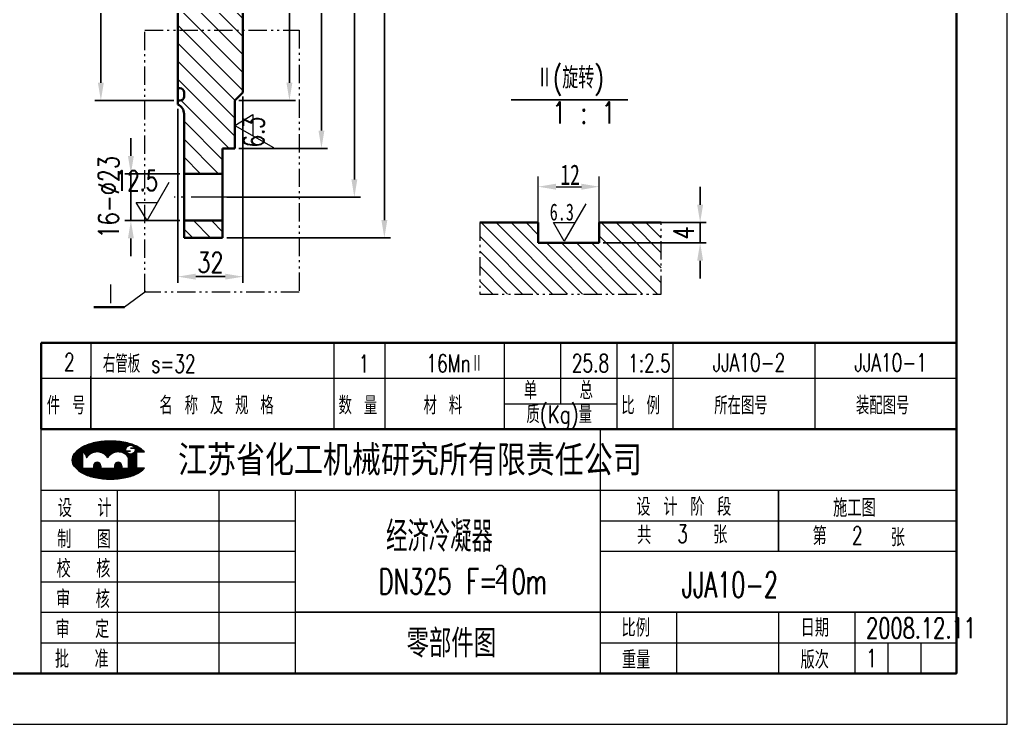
# Model space of a CAD drawing. Extents: x 0 to 6472, y 0 to 2970.
# Drawn here: x 5986.9 to 6472.4, y 0 to 346.2 of the extents above; entities that cross this region are included whole.
import ezdxf
from ezdxf.enums import TextEntityAlignment as Align

# ---------------------------------------------------------------- set-up
doc = ezdxf.new("R2010")
doc.units = 0
doc.header["$LTSCALE"] = 10
doc.header["$MEASUREMENT"] = 0
doc.header["$PDMODE"] = 3
doc.linetypes.add('JXX-S', pattern=[1.7, 0.9, -0.2, 0.1, -0.2, 0.1, -0.2])
doc.linetypes.add('ZXX-L', pattern=[3.28, 2.5, -0.3, 0.18, -0.3])
doc.layers.get('0').update_dxf_attribs({"linetype": 'CONTINUOUS', "lineweight": 20})
doc.layers.get('Defpoints').update_dxf_attribs({"linetype": 'CONTINUOUS', "lineweight": 20})
for name, color, linetype, lineweight in [('A 粗实线', 2, 'CONTINUOUS', 35), ('B 细实线', 7, 'CONTINUOUS', 20), ('C 文 字', 2, 'CONTINUOUS', 20), ('E 长中心线', 1, 'ZXX-L', 20), ('H 短双点线', 4, 'JXX-S', 20)]:
    doc.layers.add(name, color=color, linetype=linetype, lineweight=lineweight)
for name, color, linetype in [('CDR_DIM', 7, 'CONTINUOUS'), ('CDR_DWG1', 4, 'CONTINUOUS'), ('ZZ2', 2, 'CONTINUOUS')]:
    doc.layers.add(name, color=color, linetype=linetype)
doc.styles.add('HZ', font='txt', dxfattribs={"width": 0.75, "bigfont": 'hztxt'})
doc.styles.add('HZTXT', font='TXT.SHX', dxfattribs={"width": 0.75, "bigfont": 'HZTXT'})
doc.styles.add('KX', font='romans', dxfattribs={"bigfont": 'kx'})
doc.styles.add('TXT', font='txt', dxfattribs={"width": 0.7})
doc.dimstyles.new('1比3', dxfattribs={"dimscale": 2.5, "dimtxt": 4, "dimasz": 3.5, "dimexe": 1.2, "dimexo": 0.8, "dimgap": 0.8, "dimtad": 1, "dimdec": 0, "dimlfac": 1.2, "dimzin": 0, "dimdsep": 46, "dimtxsty": 'HZTXT', "dimcen": 0, "dimadec": 0, "dimazin": 0, "dimtfac": 0.375, "dimtdec": 0, "dimtmove": 2, "dimatfit": 0, "dimfxl": 0, "dimtzin": 0, "dimarcsym": 0})
doc.dimstyles.new('副本1比2.5', dxfattribs={"dimscale": 2.5, "dimtxt": 4, "dimasz": 3.5, "dimexe": 1.2, "dimexo": 0.8, "dimgap": 0.8, "dimtad": 1, "dimdec": 0, "dimzin": 0, "dimdsep": 46, "dimtxsty": 'HZTXT', "dimcen": 0, "dimadec": 0, "dimazin": 0, "dimtfac": 0.375, "dimtdec": 0, "dimtmove": 2, "dimatfit": 0, "dimfxl": 0, "dimtzin": 0, "dimarcsym": 0})

# ---------------------------------------------------------------- blocks, each defined once
blk = doc.blocks.new('*D185')
at = {"color": 0, "lineweight": -2}
for p, q in [((6096.66, 308.51), (6096.66, 216.96)), ((6064.66, 302.51), (6064.66, 216.96)), ((6073.41, 219.96), (6087.91, 219.96))]:
    blk.add_line(p, q, dxfattribs=at)
at = {"color": 0}
for points in [[(6073.41, 221.42), (6073.41, 218.51), (6064.66, 219.96)], [(6087.91, 221.42), (6087.91, 218.51), (6096.66, 219.96)]]:
    blk.add_solid(points, dxfattribs=at)
at = {"layer": 'Defpoints', "color": 0}
for p in [(6096.66, 310.51), (6064.66, 304.51), (6096.66, 219.96)]:
    blk.add_point(p, dxfattribs=at)
at = {"color": 0, "insert": (6080.66, 226.96), "char_height": 10, "attachment_point": 5, "style": 'HZTXT'}
blk.add_mtext('32', dxfattribs=at)
blk = doc.blocks.new('*D182')
at = {"color": 0, "lineweight": -2}
for p, q in [((6088.66, 679.01), (6169.17, 679.01)), ((6166.17, 247.76), (6166.17, 670.26)), ((6088.66, 239.01), (6169.17, 239.01))]:
    blk.add_line(p, q, dxfattribs=at)
at = {"color": 0}
for points in [[(6164.71, 670.26), (6167.63, 670.26), (6166.17, 679.01)], [(6164.71, 247.76), (6167.63, 247.76), (6166.17, 239.01)]]:
    blk.add_solid(points, dxfattribs=at)
at = {"layer": 'Defpoints', "color": 0}
for p in [(6086.66, 679.01), (6166.17, 679.01), (6086.66, 239.01)]:
    blk.add_point(p, dxfattribs=at)
at = {"color": 0, "insert": (6159.17, 459.01), "char_height": 10, "attachment_point": 5, "rotation": 90, "style": 'HZTXT'}
blk.add_mtext('%%C440', dxfattribs=at)
blk = doc.blocks.new('*D181')
at = {"color": 0, "lineweight": -2}
for p, q in [((6088.66, 659.01), (6154.42, 659.01)), ((6151.42, 650.26), (6151.42, 267.76)), ((6088.66, 259.01), (6154.42, 259.01))]:
    blk.add_line(p, q, dxfattribs=at)
at = {"color": 0}
for points in [[(6149.97, 650.26), (6152.88, 650.26), (6151.42, 659.01)], [(6149.97, 267.76), (6152.88, 267.76), (6151.42, 259.01)]]:
    blk.add_solid(points, dxfattribs=at)
at = {"layer": 'Defpoints', "color": 0}
for p in [(6086.66, 659.01), (6086.66, 259.01), (6151.42, 259.01)]:
    blk.add_point(p, dxfattribs=at)
at = {"color": 0, "insert": (6144.42, 459.01), "char_height": 10, "attachment_point": 5, "rotation": 90, "style": 'HZTXT'}
blk.add_mtext('%%C400', dxfattribs=at)
blk = doc.blocks.new('*D180')
at = {"color": 0, "lineweight": -2}
for p, q in [((6094.66, 635.01), (6138.23, 635.01)), ((6135.23, 626.26), (6135.23, 291.76)), ((6094.66, 283.01), (6138.23, 283.01))]:
    blk.add_line(p, q, dxfattribs=at)
at = {"color": 0}
for points in [[(6133.77, 626.26), (6136.69, 626.26), (6135.23, 635.01)], [(6133.77, 291.76), (6136.69, 291.76), (6135.23, 283.01)]]:
    blk.add_solid(points, dxfattribs=at)
at = {"layer": 'Defpoints', "color": 0}
for p in [(6092.66, 635.01), (6092.66, 283.01), (6135.23, 283.01)]:
    blk.add_point(p, dxfattribs=at)
at = {"color": 0, "insert": (6128.23, 459.01), "char_height": 10, "attachment_point": 5, "rotation": 90, "style": 'HZTXT'}
blk.add_mtext('%%C352', dxfattribs=at)
blk = doc.blocks.new('*D186')
at = {"color": 0, "lineweight": -2}
for p, q in [((6062.66, 611.51), (6023.78, 611.51)), ((6026.78, 315.26), (6026.78, 602.76)), ((6062.66, 306.51), (6023.78, 306.51))]:
    blk.add_line(p, q, dxfattribs=at)
at = {"color": 0}
for points in [[(6025.32, 602.76), (6028.24, 602.76), (6026.78, 611.51)], [(6025.32, 315.26), (6028.24, 315.26), (6026.78, 306.51)]]:
    blk.add_solid(points, dxfattribs=at)
at = {"layer": 'Defpoints', "color": 0}
for p in [(6026.78, 611.51), (6064.66, 611.51), (6064.66, 306.51)]:
    blk.add_point(p, dxfattribs=at)
at = {"color": 0, "insert": (6019.78, 459.01), "char_height": 10, "attachment_point": 5, "rotation": 90, "style": 'HZTXT'}
blk.add_mtext('%%C309', dxfattribs=at)
blk = doc.blocks.new('*D179')
at = {"color": 0, "lineweight": -2}
for p, q in [((6094.66, 611.51), (6122.49, 611.51)), ((6119.49, 602.76), (6119.49, 315.26)), ((6094.66, 306.51), (6122.49, 306.51))]:
    blk.add_line(p, q, dxfattribs=at)
at = {"color": 0}
for points in [[(6118.03, 602.76), (6120.94, 602.76), (6119.49, 611.51)], [(6118.03, 315.26), (6120.94, 315.26), (6119.49, 306.51)]]:
    blk.add_solid(points, dxfattribs=at)
at = {"layer": 'Defpoints', "color": 0}
for p in [(6092.66, 611.51), (6092.66, 306.51), (6119.49, 306.51)]:
    blk.add_point(p, dxfattribs=at)
at = {"color": 0, "insert": (6112.49, 459.01), "char_height": 10, "attachment_point": 5, "rotation": 90, "style": 'HZTXT'}
blk.add_mtext('%%c305', dxfattribs=at)
blk = doc.blocks.new('*D187')
at = {"color": 0, "lineweight": -2}
for p, q in [((6041.54, 279.26), (6041.54, 288.01)), ((6065.66, 270.51), (6038.54, 270.51)), ((6041.54, 270.51), (6041.54, 247.51)), ((6065.66, 247.51), (6038.54, 247.51)), ((6041.54, 238.76), (6041.54, 230.01))]:
    blk.add_line(p, q, dxfattribs=at)
at = {"color": 0}
for points in [[(6040.08, 279.26), (6043, 279.26), (6041.54, 270.51)], [(6040.08, 238.76), (6043, 238.76), (6041.54, 247.51)]]:
    blk.add_solid(points, dxfattribs=at)
at = {"layer": 'Defpoints', "color": 0}
for p in [(6067.66, 270.51), (6041.54, 247.51), (6067.66, 247.51)]:
    blk.add_point(p, dxfattribs=at)
at = {"color": 0, "insert": (6030.54, 259.01), "char_height": 10, "attachment_point": 5, "rotation": 90, "style": 'HZTXT'}
blk.add_mtext('16-%%c23', dxfattribs=at)
blk = doc.blocks.new('*D262')
at = {"color": 0, "lineweight": -2}
for p, q in [((6321.44, 255.27), (6321.44, 264.02)), ((6273.82, 246.52), (6324.44, 246.52)), ((6321.44, 236.52), (6321.44, 246.52)), ((6273.82, 236.52), (6324.44, 236.52)), ((6321.44, 227.77), (6321.44, 219.02))]:
    blk.add_line(p, q, dxfattribs=at)
at = {"color": 0}
for points in [[(6319.98, 255.27), (6322.9, 255.27), (6321.44, 246.52)], [(6319.98, 227.77), (6322.9, 227.77), (6321.44, 236.52)]]:
    blk.add_solid(points, dxfattribs=at)
at = {"layer": 'Defpoints', "color": 0}
for p in [(6271.82, 246.52), (6321.44, 246.52), (6271.82, 236.52)]:
    blk.add_point(p, dxfattribs=at)
at = {"color": 0, "insert": (6313.33, 241.52), "char_height": 10, "attachment_point": 5, "rotation": 90, "style": 'HZTXT'}
blk.add_mtext('4', dxfattribs=at)

msp = doc.modelspace()

# ---------------------------------------------------------------- hatches: boundary and pattern name
h = msp.add_hatch()
h.set_pattern_fill('ANSI31', color=256, scale=50, angle=90, style=0)
h.paths.add_polyline_path([(6096.66, 341.02), (6064.66, 341.02), (6064.66, 312.51), (6065.66, 312.51, -0.414214), (6067.66, 310.51), (6067.66, 308.51, -0.414214), (6065.66, 306.51), (6064.66, 306.51), (6064.66, 304.51, -0.298217), (6067.66, 299.93), (6067.66, 270.51), (6086.66, 270.51), (6086.66, 283.01), (6092.66, 283.01), (6092.66, 306.51), (6096.66, 310.51)])
h.paths.add_polyline_path([(6096.66, 369.08), (6064.66, 369.08), (6064.66, 353.87), (6096.66, 353.87)])
h.paths.add_polyline_path([(6096.66, 353.87), (6064.66, 353.87), (6064.66, 341.02), (6096.66, 341.02)])
h.paths.add_polyline_path([(6086.66, 247.51), (6067.66, 247.51), (6067.66, 239.01), (6086.66, 239.01)])
h = msp.add_hatch()
h.set_pattern_fill('ANSI31', color=256, scale=41.666667, angle=270, style=0)
h.set_pattern_definition([(315, (-43.6036, 0), (3.682848, 3.682848), [])])
h.paths.add_polyline_path([(6302.32, 211.42), (6302.32, 246.52), (6271.82, 246.52), (6271.82, 236.52), (6241.82, 236.52), (6213.13, 236.52), (6213.13, 211.42)])
h.paths.add_polyline_path([(6241.82, 236.52), (6241.82, 246.52), (6213.13, 246.52), (6213.13, 236.52)], flags=17)

# ---------------------------------------------------------------- linework, layer by layer
for p, q in [((6092.66, 294.28), (6101.47, 299.59)), ((6101.47, 299.59), (6101.48, 289.38)), ((6092.66, 294.28), (6111.62, 283.49)), ((6049.5, 247.51), (6060.29, 266.46)), ((6044.2, 256.32), (6054.41, 256.33)), ((6049.5, 247.51), (6044.2, 256.32)), ((6021.9, 187.49), (6021.9, 169.99)), ((6021.9, 187.49), (6021.9, 169.99)), ((6021.9, 187.49), (6021.9, 187.49)), ((6141.38, 187.49), (6141.38, 169.99)), ((6166.38, 187.49), (6166.38, 169.99)), ((6225.05, 187.49), (6225.05, 169.99)), ((6252.73, 187.49), (6252.73, 169.99)), ((6260.86, 187.49), (6260.86, 187.49)), ((6280.41, 187.49), (6280.41, 169.99)), ((6285.86, 187.49), (6285.86, 187.49)), ((6308.09, 187.49), (6308.09, 145)), ((6344.53, 187.49), (6344.53, 187.49)), ((6372.21, 187.49), (6372.21, 187.49)), ((6377.76, 187.49), (6377.76, 145)), ((6399.89, 187.49), (6399.89, 187.49)), ((5997.44, 169.99), (6447.44, 169.99)), ((5997.44, 169.99), (6447.44, 169.99)), ((6021.9, 146.12), (6021.9, 171.11)), ((6021.9, 171.11), (6021.9, 146.12)), ((6021.9, 145), (6021.9, 169.99)), ((6021.9, 169.99), (6021.9, 145)), ((6141.38, 171.11), (6141.38, 146.12)), ((6141.38, 169.99), (6141.38, 145)), ((6166.38, 171.11), (6166.38, 146.12)), ((6166.38, 169.99), (6166.38, 145)), ((6225.05, 171.11), (6225.05, 146.12)), ((6225.05, 169.99), (6225.05, 145)), ((6252.73, 171.11), (6252.73, 158.62)), ((6252.73, 169.99), (6252.73, 157.49)), ((6280.41, 171.11), (6280.41, 146.12)), ((6280.41, 169.99), (6280.41, 145)), ((6308.09, 171.11), (6308.09, 146.12)), ((6225.05, 157.49), (6280.41, 157.49)), ((6017.92, 125.82), (6017.92, 133.78)), ((6040.24, 131.27), (6040.24, 125.82)), ((6023.21, 127.04), (6023.21, 125.82)), ((6026.7, 127.04), (6026.7, 125.82)), ((6033.53, 127.04), (6033.53, 125.82)), ((6037.02, 127.04), (6037.02, 125.82)), ((6017.92, 125.82), (6023.21, 125.82)), ((6026.7, 125.82), (6033.53, 125.82)), ((6037.02, 125.82), (6040.24, 125.82))]:
    msp.add_line(p, q)
at = {"color": 4, "linetype": 'Continuous'}
for p, q in [((5997.44, 136.07), (5997.44, 145)), ((5997.44, 25), (5997.44, 145)), ((5997.44, 145), (6447.44, 145)), ((5997.44, 145), (6447.44, 145)), ((6272.44, 25), (6272.44, 145)), ((5997.44, 115), (6447.44, 115)), ((6034.94, 25), (6034.94, 115)), ((6084.94, 25), (6084.94, 115)), ((6122.44, 25), (6122.44, 115)), ((6272.44, 85), (6447.44, 85)), ((6309.94, 25), (6309.94, 55)), ((6272.44, 40), (6447.44, 40)), ((6272.44, 40), (6447.44, 40))]:
    msp.add_line(p, q, dxfattribs=at)
at = {"color": 0}
for p, q in [((6012.71, 129.76), (6020.31, 137.36)), ((6012.71, 130.03), (6019.87, 137.19)), ((6012.72, 129.5), (6020.73, 137.52)), ((6012.73, 130.31), (6019.42, 137)), ((6012.74, 129.25), (6021.14, 137.66)), ((6012.77, 129.02), (6021.53, 137.79)), ((6012.77, 130.62), (6018.94, 136.79)), ((6012.81, 128.8), (6021.92, 137.91)), ((6012.84, 130.95), (6018.44, 136.55)), ((6012.94, 131.32), (6017.91, 136.28)), ((6018.01, 133.73), (6022.29, 138.01)), ((6018.18, 133.63), (6022.66, 138.11)), ((6018.33, 133.53), (6023.01, 138.2)), ((6018.48, 133.41), (6023.36, 138.29)), ((6018.63, 133.29), (6023.7, 138.36)), ((6018.76, 133.16), (6024.04, 138.43)), ((6018.89, 133.02), (6024.37, 138.5)), ((6019.01, 132.88), (6024.69, 138.56)), ((6019.13, 132.73), (6025.02, 138.62)), ((6019.24, 132.57), (6025.34, 138.67)), ((6019.34, 132.41), (6025.65, 138.72)), ((6019.43, 132.24), (6025.97, 138.77)), ((6019.52, 132.06), (6026.28, 138.82)), ((6019.59, 131.87), (6026.58, 138.86)), ((6019.66, 131.67), (6026.89, 138.9)), ((6019.72, 131.46), (6027.19, 138.93)), ((6019.76, 131.24), (6027.49, 138.97)), ((6021.58, 132.79), (6027.78, 139)), ((6022.21, 133.16), (6028.07, 139.02)), ((6022.69, 133.38), (6028.36, 139.05)), ((6023.11, 133.53), (6028.65, 139.07)), ((6023.48, 133.63), (6028.94, 139.09)), ((6023.82, 133.71), (6029.22, 139.11)), ((6024.13, 133.76), (6029.5, 139.13)), ((6024.43, 133.79), (6029.78, 139.14)), ((6024.71, 133.81), (6030.06, 139.15)), ((6024.98, 133.81), (6030.33, 139.16)), ((6025.24, 133.81), (6030.6, 139.17)), ((6025.49, 133.79), (6030.87, 139.17)), ((6025.73, 133.76), (6031.14, 139.18)), ((6025.96, 133.73), (6031.41, 139.18)), ((6026.19, 133.69), (6031.67, 139.18)), ((6026.4, 133.64), (6031.94, 139.17)), ((6026.61, 133.58), (6032.2, 139.17)), ((6026.82, 133.52), (6032.46, 139.16)), ((6027.01, 133.46), (6032.71, 139.16)), ((6027.21, 133.38), (6032.97, 139.15)), ((6027.39, 133.31), (6033.22, 139.14)), ((6027.58, 133.22), (6033.48, 139.12)), ((6027.75, 133.14), (6033.73, 139.11)), ((6027.93, 133.04), (6033.98, 139.09)), ((6028.09, 132.95), (6034.22, 139.07)), ((6028.26, 132.84), (6034.47, 139.06)), ((6028.42, 132.74), (6034.71, 139.03)), ((6028.57, 132.63), (6034.96, 139.01)), ((6028.72, 132.51), (6035.2, 138.99)), ((6028.87, 132.39), (6035.44, 138.96)), ((6029.01, 132.27), (6035.68, 138.94)), ((6029.15, 132.15), (6035.92, 138.91)), ((6029.28, 132.01), (6036.15, 138.88)), ((6029.41, 131.88), (6036.39, 138.85)), ((6029.54, 131.74), (6036.62, 138.82)), ((6029.66, 131.6), (6036.85, 138.79)), ((6029.78, 131.45), (6037.08, 138.75)), ((6029.89, 131.3), (6037.31, 138.72)), ((6030, 131.14), (6037.54, 138.68)), ((6031.96, 132.83), (6037.77, 138.64)), ((6032.57, 133.18), (6037.99, 138.6)), ((6033.05, 133.39), (6038.22, 138.56)), ((6033.46, 133.54), (6038.44, 138.52)), ((6033.82, 133.64), (6038.66, 138.48)), ((6034.16, 133.71), (6038.88, 138.43)), ((6034.48, 133.76), (6039.1, 138.39)), ((6034.78, 133.79), (6039.32, 138.34)), ((6035.06, 133.81), (6039.54, 138.29)), ((6035.33, 133.81), (6039.75, 138.24)), ((6035.58, 133.81), (6039.97, 138.19)), ((6035.83, 133.79), (6040.18, 138.13)), ((6036.07, 133.76), (6040.39, 138.08)), ((6036.3, 133.73), (6040.59, 138.02)), ((6036.52, 133.68), (6040.8, 137.96)), ((6036.74, 133.64), (6041.01, 137.9)), ((6036.95, 133.58), (6039.38, 136.01)), ((6040.25, 136.88), (6041.21, 137.84)), ((6040.7, 137.07), (6041.41, 137.78)), ((6041.04, 137.14), (6041.61, 137.71)), ((6041.33, 137.16), (6041.81, 137.64)), ((6041.58, 137.15), (6042.01, 137.58)), ((6041.81, 137.11), (6042.2, 137.51)), ((6042.01, 137.05), (6042.4, 137.44)), ((6042.21, 136.98), (6042.59, 137.36)), ((6042.39, 136.9), (6042.78, 137.29)), ((6042.55, 136.8), (6042.97, 137.22)), ((6042.71, 136.69), (6043.16, 137.14)), ((6042.85, 136.57), (6043.35, 137.06)), ((6042.99, 136.43), (6043.53, 136.98)), ((6043.11, 136.29), (6043.72, 136.9)), ((6043.22, 136.13), (6043.9, 136.82)), ((6043.27, 133.8), (6045.48, 136.02)), ((6043.31, 135.97), (6044.08, 136.74)), ((6043.4, 135.79), (6044.26, 136.65)), ((6043.47, 135.59), (6044.44, 136.57)), ((6043.47, 134.27), (6045.31, 136.11)), ((6043.52, 135.38), (6044.62, 136.48)), ((6043.55, 134.61), (6045.14, 136.21)), ((6043.56, 135.15), (6044.8, 136.39)), ((6043.57, 134.9), (6044.97, 136.3)), ((6012.86, 128.58), (6017.92, 133.65)), ((6012.92, 128.37), (6017.92, 133.38)), ((6012.98, 128.17), (6017.92, 133.11)), ((6013.05, 127.98), (6017.92, 132.85)), ((6013.1, 131.74), (6017.3, 135.94)), ((6013.13, 127.79), (6017.92, 132.58)), ((6013.21, 127.61), (6017.92, 132.32)), ((6013.3, 127.44), (6017.92, 132.05)), ((6013.36, 132.26), (6016.55, 135.45)), ((6013.4, 127.27), (6017.92, 131.79)), ((6013.5, 127.1), (6017.92, 131.52)), ((6013.61, 126.94), (6017.92, 131.26)), ((6014.1, 133.27), (6015.34, 134.51)), ((6037.15, 133.52), (6039.19, 135.56)), ((6037.35, 133.45), (6039.12, 135.22)), ((6037.54, 133.38), (6039.1, 134.93)), ((6037.73, 133.3), (6039.11, 134.68)), ((6037.91, 133.22), (6039.15, 134.45)), ((6038.09, 133.13), (6039.2, 134.24)), ((6038.26, 133.03), (6039.28, 134.05)), ((6038.43, 132.94), (6039.36, 133.87)), ((6038.59, 132.84), (6039.46, 133.71)), ((6038.75, 132.73), (6039.57, 133.55)), ((6038.9, 132.62), (6039.69, 133.41)), ((6039.05, 132.5), (6039.83, 133.27)), ((6039.2, 132.38), (6039.97, 133.15)), ((6039.34, 132.26), (6040.12, 133.04)), ((6039.48, 132.13), (6040.29, 132.95)), ((6039.61, 132), (6040.47, 132.86)), ((6039.74, 131.87), (6040.67, 132.79)), ((6039.87, 131.73), (6040.88, 132.74)), ((6039.99, 131.59), (6041.11, 132.7)), ((6040.11, 131.44), (6041.36, 132.69)), ((6040.22, 131.29), (6041.65, 132.71)), ((6040.24, 130.5), (6045.65, 135.92)), ((6040.24, 130.24), (6045.81, 135.82)), ((6040.24, 129.97), (6045.98, 135.71)), ((6040.24, 129.71), (6046.14, 135.61)), ((6040.24, 129.44), (6044.35, 133.56)), ((6040.24, 129.18), (6044.35, 133.29)), ((6040.24, 128.91), (6044.35, 133.03)), ((6040.24, 130.77), (6042.46, 132.99)), ((6040.24, 131.03), (6041.99, 132.78)), ((6040.24, 128.65), (6044.35, 132.76)), ((6040.24, 128.38), (6044.35, 132.5)), ((6040.24, 128.12), (6044.35, 132.23)), ((6040.24, 127.85), (6044.35, 131.97)), ((6040.24, 127.59), (6044.35, 131.7)), ((6040.24, 127.32), (6044.35, 131.44)), ((6040.24, 127.06), (6044.35, 131.17)), ((6044.61, 133.81), (6046.29, 135.5)), ((6044.87, 133.81), (6046.45, 135.39)), ((6045.14, 133.81), (6046.61, 135.28)), ((6045.4, 133.81), (6046.76, 135.17)), ((6045.67, 133.81), (6046.91, 135.06)), ((6045.93, 133.81), (6047.06, 134.94)), ((6046.2, 133.81), (6047.21, 134.82)), ((6046.46, 133.81), (6047.35, 134.7)), ((6046.73, 133.81), (6047.49, 134.58)), ((6046.99, 133.81), (6047.63, 134.45)), ((6047.26, 133.81), (6047.77, 134.33)), ((6047.52, 133.81), (6047.91, 134.2)), ((6047.79, 133.81), (6048.05, 134.07)), ((6048.05, 133.81), (6048.18, 133.94)), ((6013.72, 126.79), (6017.92, 130.99)), ((6013.84, 126.64), (6017.92, 130.73)), ((6013.96, 126.5), (6017.92, 130.46)), ((6014.08, 126.36), (6017.92, 130.2)), ((6014.2, 126.22), (6017.92, 129.93)), ((6014.33, 126.08), (6017.92, 129.67)), ((6014.46, 125.94), (6017.92, 129.4)), ((6014.59, 125.81), (6017.92, 129.14)), ((6014.72, 125.67), (6017.92, 128.87)), ((6014.86, 125.54), (6017.92, 128.61)), ((6014.99, 125.41), (6017.92, 128.34)), ((6015.13, 125.28), (6017.92, 128.08)), ((6015.27, 125.16), (6017.92, 127.81)), ((6015.41, 125.03), (6017.92, 127.55)), ((6015.55, 124.91), (6017.92, 127.28)), ((6015.7, 124.79), (6017.92, 127.02)), ((6015.84, 124.67), (6017.92, 126.75)), ((6015.99, 124.56), (6017.92, 126.49)), ((6019.79, 131.01), (6019.88, 131.09)), ((6019.93, 122.39), (6025.99, 128.45)), ((6020.12, 122.32), (6026.13, 128.33)), ((6020.31, 122.24), (6026.26, 128.2)), ((6020.5, 122.17), (6026.38, 128.05)), ((6020.7, 122.1), (6026.48, 127.89)), ((6020.89, 122.03), (6026.57, 127.71)), ((6021.09, 121.96), (6026.64, 127.51)), ((6021.29, 121.9), (6026.69, 127.29)), ((6021.49, 121.83), (6026.7, 127.05)), ((6021.69, 121.77), (6026.7, 126.78)), ((6021.89, 121.71), (6026.7, 126.52)), ((6022.1, 121.65), (6026.7, 126.25)), ((6023.21, 127), (6025, 128.79)), ((6023.21, 126.74), (6025.24, 128.76)), ((6023.21, 126.47), (6025.45, 128.71)), ((6023.21, 126.2), (6025.65, 128.64)), ((6023.21, 125.94), (6025.83, 128.56)), ((6023.23, 127.28), (6024.71, 128.77)), ((6023.31, 127.64), (6024.36, 128.68)), ((6028.43, 120.55), (6036.32, 128.44)), ((6028.67, 120.53), (6036.46, 128.32)), ((6028.92, 120.51), (6036.59, 128.19)), ((6029.17, 120.5), (6036.71, 128.04)), ((6029.42, 120.48), (6036.81, 127.87)), ((6029.67, 120.47), (6036.9, 127.69)), ((6029.93, 120.46), (6036.96, 127.5)), ((6030.11, 130.98), (6030.16, 131.03)), ((6030.18, 120.45), (6037.01, 127.28)), ((6030.44, 120.44), (6037.02, 127.03)), ((6030.7, 120.43), (6037.02, 126.76)), ((6030.96, 120.43), (6037.02, 126.5)), ((6033.53, 126.98), (6035.34, 128.79)), ((6033.53, 126.71), (6035.58, 128.76)), ((6033.53, 126.45), (6035.79, 128.71)), ((6033.53, 126.18), (6035.98, 128.64)), ((6033.53, 125.92), (6036.16, 128.55)), ((6033.54, 127.26), (6035.06, 128.77)), ((6033.62, 127.6), (6034.71, 128.69)), ((6035.11, 120.61), (6044.35, 129.85)), ((6035.41, 120.64), (6044.35, 129.58)), ((6035.71, 120.67), (6044.35, 129.32)), ((6036.01, 120.7), (6044.35, 129.05)), ((6036.31, 120.74), (6044.35, 128.79)), ((6036.62, 120.78), (6044.35, 128.52)), ((6036.93, 120.83), (6044.35, 128.26)), ((6037.24, 120.88), (6044.35, 127.99)), ((6037.55, 120.93), (6044.35, 127.73)), ((6037.87, 120.98), (6044.35, 127.46)), ((6038.2, 121.04), (6044.35, 127.2)), ((6038.52, 121.1), (6044.35, 126.93)), ((6038.85, 121.17), (6044.35, 126.67)), ((6039.19, 121.24), (6044.35, 126.4)), ((6040.24, 126.79), (6044.35, 130.91)), ((6040.24, 126.53), (6044.35, 130.64)), ((6040.24, 126.26), (6044.35, 130.38)), ((6040.24, 126), (6044.35, 130.11)), ((6016.14, 124.44), (6017.92, 126.22)), ((6016.3, 124.33), (6017.92, 125.96)), ((6016.45, 124.22), (6018.05, 125.82)), ((6016.61, 124.11), (6018.32, 125.82)), ((6016.77, 124), (6018.58, 125.82)), ((6016.93, 123.9), (6018.85, 125.82)), ((6017.09, 123.8), (6019.11, 125.82)), ((6017.25, 123.69), (6019.38, 125.82)), ((6017.42, 123.6), (6019.64, 125.82)), ((6017.59, 123.5), (6019.91, 125.82)), ((6017.76, 123.4), (6020.17, 125.82)), ((6017.93, 123.31), (6020.44, 125.82)), ((6018.1, 123.22), (6020.7, 125.82)), ((6018.28, 123.13), (6020.97, 125.82)), ((6018.46, 123.04), (6021.23, 125.82)), ((6018.64, 122.96), (6021.5, 125.82)), ((6018.82, 122.87), (6021.76, 125.82)), ((6019, 122.79), (6022.03, 125.82)), ((6019.18, 122.71), (6022.3, 125.82)), ((6019.37, 122.63), (6022.56, 125.82)), ((6019.55, 122.55), (6022.83, 125.82)), ((6019.74, 122.47), (6023.09, 125.82)), ((6022.3, 121.59), (6026.7, 125.99)), ((6022.51, 121.53), (6026.8, 125.82)), ((6022.72, 121.47), (6027.07, 125.82)), ((6022.93, 121.42), (6027.33, 125.82)), ((6023.14, 121.37), (6027.6, 125.82)), ((6023.36, 121.32), (6027.86, 125.82)), ((6023.58, 121.27), (6028.13, 125.82)), ((6023.79, 121.22), (6028.39, 125.82)), ((6024.01, 121.18), (6028.66, 125.82)), ((6024.23, 121.13), (6028.92, 125.82)), ((6024.46, 121.09), (6029.19, 125.82)), ((6024.68, 121.05), (6029.45, 125.82)), ((6024.9, 121.01), (6029.72, 125.82)), ((6025.13, 120.97), (6029.98, 125.82)), ((6025.36, 120.93), (6030.25, 125.82)), ((6025.59, 120.89), (6030.52, 125.82)), ((6025.81, 120.86), (6030.78, 125.82)), ((6026.05, 120.82), (6031.05, 125.82)), ((6026.28, 120.79), (6031.31, 125.82)), ((6026.51, 120.76), (6031.58, 125.82)), ((6026.75, 120.72), (6031.84, 125.82)), ((6026.98, 120.7), (6032.11, 125.82)), ((6027.22, 120.67), (6032.37, 125.82)), ((6027.46, 120.64), (6032.64, 125.82)), ((6027.7, 120.62), (6032.9, 125.82)), ((6027.94, 120.59), (6033.17, 125.82)), ((6028.18, 120.57), (6033.43, 125.82)), ((6031.22, 120.43), (6037.02, 126.23)), ((6031.49, 120.43), (6037.02, 125.97)), ((6031.75, 120.43), (6037.14, 125.82)), ((6032.02, 120.43), (6037.41, 125.82)), ((6032.29, 120.44), (6037.67, 125.82)), ((6032.56, 120.44), (6037.94, 125.82)), ((6032.84, 120.45), (6038.2, 125.82)), ((6033.11, 120.46), (6038.47, 125.82)), ((6033.39, 120.48), (6038.74, 125.82)), ((6033.67, 120.49), (6039, 125.82)), ((6033.96, 120.51), (6039.27, 125.82)), ((6034.24, 120.53), (6039.53, 125.82)), ((6034.53, 120.55), (6039.8, 125.82)), ((6034.82, 120.58), (6040.06, 125.82)), ((6039.53, 121.31), (6044.35, 126.13)), ((6039.88, 121.39), (6044.35, 125.87)), ((6040.23, 121.48), (6044.54, 125.79)), ((6040.6, 121.58), (6044.8, 125.79)), ((6040.97, 121.69), (6045.07, 125.79)), ((6041.35, 121.81), (6045.34, 125.79)), ((6041.75, 121.94), (6045.6, 125.79)), ((6042.15, 122.08), (6045.87, 125.79)), ((6042.57, 122.23), (6046.13, 125.79)), ((6043.01, 122.4), (6046.4, 125.79)), ((6043.46, 122.59), (6046.66, 125.79)), ((6043.94, 122.8), (6046.93, 125.79)), ((6044.44, 123.04), (6047.19, 125.79)), ((6044.97, 123.3), (6047.46, 125.79)), ((6045.57, 123.64), (6047.72, 125.79)), ((6046.31, 124.11), (6047.99, 125.79)), ((6047.44, 124.98), (6048.25, 125.79))]:
    msp.add_line(p, q, dxfattribs=at)
at = {"linetype": 'Continuous'}
for p, q in [((6041.32, 135.73), (6041.32, 135.72)), ((6041.34, 134.13), (6041.34, 134.12)), ((6043.42, 135.73), (6043.42, 135.72)), ((6359.94, 55), (6359.94, 25)), ((6397.44, 55), (6397.44, 25)), ((6413.69, 40), (6413.69, 25)), ((6429.94, 40), (6429.94, 25))]:
    msp.add_line(p, q, dxfattribs=at)
at = {"color": 7, "linetype": 'Continuous'}
for p, q in [((5997.44, 100), (6122.44, 100)), ((6272.44, 100), (6447.44, 100)), ((5997.44, 85), (6122.44, 85)), ((5997.44, 70), (6122.44, 70)), ((5997.44, 55), (6122.44, 55)), ((5997.44, 40), (6122.44, 40))]:
    msp.add_line(p, q, dxfattribs=at)
msp.add_circle((6041.34, 134.92), 2.24)
for centre, radius, start, end in [((6016.24, 130.63), 3.58, 5.4912, 61.8889), ((6024.96, 127.71), 6.1, 32.2719, 147.7281), ((6035.28, 127.71), 6.1, 35.6258, 147.7281), ((6024.96, 127.04), 1.75, 0, 180), ((6035.28, 127.04), 1.75, 0, 180)]:
    msp.add_arc(centre, radius, start, end)
at = {"layer": 'A 粗实线'}
for p, q in [((6064.66, 304.51), (6064.66, 611.51)), ((6096.66, 310.51), (6096.66, 453.01)), ((6065.66, 312.51), (6064.66, 312.51)), ((6065.66, 306.51), (6064.66, 306.51)), ((6064.66, 306.51), (6064.66, 304.51)), ((6067.66, 310.51), (6067.66, 308.51)), ((6092.66, 306.51), (6096.66, 310.51)), ((6092.66, 283.01), (6092.66, 306.51)), ((6067.66, 299.93), (6067.66, 239.01)), ((6092.66, 283.01), (6086.66, 283.01)), ((6086.66, 239.01), (6086.66, 283.01)), ((6086.66, 270.51), (6067.66, 270.51)), ((6086.66, 247.51), (6067.66, 247.51)), ((6213.13, 246.52), (6241.82, 246.52)), ((6241.82, 246.52), (6241.82, 236.52)), ((6271.82, 246.52), (6302.32, 246.52)), ((6271.82, 246.52), (6271.82, 236.52)), ((6086.66, 239.01), (6067.66, 239.01)), ((6241.82, 236.52), (6271.82, 236.52)), ((6023.37, 205.01), (6038.41, 205.01)), ((5997.44, 187.49), (6447.44, 187.49)), ((5997.44, 187.49), (6447.44, 187.49)), ((5997.44, 187.49), (5997.44, 169.99)), ((5997.44, 171.11), (5997.44, 146.12)), ((5997.44, 169.99), (5997.44, 145)), ((5997.44, 145), (6447.44, 145))]:
    msp.add_line(p, q, dxfattribs=at)
msp.add_lwpolyline([(5433.69, 25), (6447.44, 25), (6447.44, 730)], dxfattribs=at)
for centre, radius, start, end in [((6065.66, 310.51), 2, 0, 90), ((6065.66, 308.51), 2, 270, 0), ((6062.66, 299.93), 5, 0, 66.4218)]:
    msp.add_arc(centre, radius, start, end, dxfattribs=at)
at = {"layer": 'B 细实线'}
for p, q in [((6241.82, 246.52), (6241.82, 269.16)), ((6271.82, 246.52), (6271.82, 269.16)), ((6250.57, 264.16), (6263.07, 264.16)), ((6265.24, 255.74), (6254.62, 237.34)), ((6249.31, 246.54), (6259.93, 246.54)), ((6254.62, 237.34), (6249.31, 246.54)), ((6048.92, 212.62), (6038.41, 205.01))]:
    msp.add_line(p, q, dxfattribs=at)
msp.add_lwpolyline([(4369.94, 0), (6472.44, 0), (6472.44, 1485), (4369.94, 1485)], close=True, dxfattribs=at)
for points in [[(6250.57, 262.7), (6250.57, 265.62), (6241.82, 264.16)], [(6263.07, 262.7), (6263.07, 265.62), (6271.82, 264.16)]]:
    msp.add_solid(points, dxfattribs=at)
at = {"layer": 'CDR_DWG1'}
for p, q in [((6039.24, 134.13), (6041.34, 134.13)), ((6039.25, 134.13), (6041.34, 134.13)), ((6039.25, 134.12), (6041.34, 134.12)), ((6039.26, 134.13), (6041.34, 134.13)), ((6041.32, 135.73), (6043.42, 135.73)), ((6041.32, 135.73), (6043.41, 135.73)), ((6041.32, 135.72), (6043.42, 135.72)), ((6041.33, 135.73), (6043.42, 135.73)), ((6041.34, 135.73), (6043.43, 135.73)), ((6041.34, 135.73), (6043.43, 135.73)), ((6041.34, 135.73), (6043.42, 135.73)), ((6044.35, 129.8), (6044.35, 133.81)), ((6044.35, 133.81), (6048.31, 133.81)), ((6044.35, 129.8), (6044.35, 125.79)), ((6044.35, 125.79), (6048.31, 125.79)), ((6359.94, 85), (6359.94, 115)), ((6122.44, 55), (6447.44, 55))]:
    msp.add_line(p, q, dxfattribs=at)
for centre, radius, start, end in [((6024.22, 124.39), 13.46, 116.5651, 140.3607), ((6028.58, 115.66), 23.22, 101.7009, 116.5651), ((6031.46, 101.79), 37.39, 90, 101.7009), ((6031.46, 101.79), 37.39, 78.2991, 90), ((6034.33, 115.66), 23.22, 63.4349, 78.2991), ((6038.69, 124.39), 13.46, 44.4233, 63.4349), ((6017.68, 129.8), 4.98, 140.3607, 180), ((6017.68, 129.8), 4.98, 180, 219.6393), ((6024.22, 135.22), 13.46, 219.6393, 243.4349), ((6028.58, 143.94), 23.22, 243.4349, 258.2991), ((6034.33, 143.94), 23.22, 281.7009, 296.5651), ((6038.69, 135.22), 13.46, 296.5651, 315.5767), ((6031.46, 157.82), 37.39, 258.2991, 270), ((6031.46, 157.82), 37.39, 270, 281.7009)]:
    msp.add_arc(centre, radius, start, end, dxfattribs=at)
at = {"layer": 'E 长中心线'}
msp.add_line((6096.1, 259.01), (6062.74, 259.01), dxfattribs=at)
at = {"layer": 'H 短双点线'}
for p, q in [((6213.13, 246.52), (6213.13, 211.42)), ((6302.32, 211.42), (6302.32, 246.52)), ((6213.13, 211.42), (6302.32, 211.42))]:
    msp.add_line(p, q, dxfattribs=at)
msp.add_lwpolyline([(6048.44, 341.02), (6124.28, 341.02), (6124.28, 212.27), (6048.44, 212.27)], close=True, dxfattribs=at)
at = {"layer": 'ZZ2'}
msp.add_line((6228.6, 306.8), (6285.93, 306.8), dxfattribs=at)

# ---------------------------------------------------------------- texts
at = {"style": 'HZTXT', "width": 0.7}
msp.add_text('6.3', height=10, rotation=90, dxfattribs=at).set_placement((6109.99, 298.57), align=Align.BOTTOM_RIGHT)
msp.add_text('12.5', height=10, dxfattribs=at).set_placement((6054.81, 259.11), align=Align.BOTTOM_RIGHT)
at = {"style": 'HZ', "width": 0.7}
for s, p in [('2', (6008.67, 173.6)), ('右管板 s=32', (6027.75, 172.74)), ('1', (6153.55, 172.78)), ('16MnⅡ', (6186.85, 172.98)), ('25.8', (6258.33, 173.07)), ('1:2.5', (6286.01, 173.07)), ('JJA10-2', (6327.57, 173.41)), ('JJA10-1', (6397.25, 173.41))]:
    msp.add_text(s, height=8.75, dxfattribs=at).set_placement(p)
at = {"linetype": 'Continuous', "style": 'HZ'}
for s, height, width, p in [('设 计 阶 段', 8.75, 0.8, (6290.07, 102.45)), ('设  计', 8.75, 0.8, (6005.57, 101.82)), ('施工图', 8.75, 0.8, (6386.81, 101.93)), ('共', 8.75, 0.8, (6290.44, 88.54)), ('3', 8.75, 0.7, (6310.17, 89.2)), ('张', 8.75, 0.8, (6327.83, 88.79)), ('第', 8.75, 0.8, (6376.71, 88.14)), ('2', 8.75, 0.7, (6396.07, 88.37)), ('制  图', 8.75, 0.8, (6005.28, 86.52)), ('张', 8.75, 0.8, (6415.12, 87.42)), ('校  核', 8.75, 0.8, (6005, 72.09)), ('2', 8.75, 0.8, (6220.28, 69.29)), ('审  核', 8.75, 0.8, (6004.72, 57.08)), ('审  定', 8.75, 0.8, (6004.44, 42.37)), ('比例', 8.75, 0.8, (6282.76, 43.01)), ('日期', 8.75, 0.8, (6370.83, 43.02)), ('2008.12.11', 10, 0.7, (6403.01, 42.22)), ('批  准', 8.75, 0.8, (6004.16, 27.67)), ('重量', 8.75, 0.8, (6283.01, 27.28)), ('版次', 8.75, 0.8, (6370.78, 27.33)), ('1', 8.75, 0.8, (6402.73, 28.11))]:
    msp.add_text(s, height=height, dxfattribs=dict(at, width=width)).set_placement(p)
at = {"char_height": 8.75, "attachment_point": 5, "style": 'HZTXT'}
for s, insert, width in [('单', (6238.01, 164.02), 137.3167), ('总', (6265.43, 164.02), 137.3167), ('件 号', (6009.67, 156.63), 24.4616), ('名 称 及 规 格', (6083.67, 156.63), 137.3167), ('数 量', (6153.14, 156.63), 137.3167), ('材 料', (6194.95, 156.63), 137.3167), ('比 例', (6292.16, 156.63), 137.3167), ('所在图号', (6341.5, 156.63), 137.3167), ('装配图号', (6411.18, 156.63), 137.3167), ('质(Kg)量', (6252.15, 150.81), 137.3167)]:
    msp.add_mtext(s, dxfattribs=dict(at, insert=insert, width=width))
at = {"layer": 'B 细实线', "style": 'HZTXT', "width": 0.75}
for s, p in [('Ⅱ(旋转)', (6241.02, 312.4)), ('1 : 1', (6248.81, 295.29))]:
    msp.add_text(s, height=10.5, dxfattribs=at).set_placement(p)
msp.add_text('Ⅰ', height=10.5, dxfattribs=at).set_placement((6031.61, 211.13), align=Align.MIDDLE)
at = {"layer": 'C 文 字', "style": 'TXT', "width": 0.7}
msp.add_text('12', height=10, dxfattribs=at).set_placement((6257.52, 270.07), align=Align.MIDDLE_CENTER)
msp.add_text('6.3', height=8.333, dxfattribs=at).set_placement((6253.43, 251.68), align=Align.MIDDLE)
at = {"layer": 'CDR_DIM', "style": 'HZ'}
for s, height, width, p in [('经济冷凝器', 15, 0.7, (6167, 84.72)), ('DN325 F=10m', 12.5, 0.65, (6163.37, 63.91)), ('JJA10-2', 12.5, 0.65, (6312.37, 62.35)), ('零部件图', 13.75, 0.8, (6177.1, 32.88))]:
    msp.add_text(s, height=height, dxfattribs=dict(at, width=width)).set_placement(p)
at = {"layer": 'CDR_DWG1', "style": 'KX'}
msp.add_text('江苏省化工机械研究所有限责任公司', height=15, dxfattribs=at).set_placement((6064.73, 122.15))

# ---------------------------------------------------------------- dimensions: what is measured, and where the dimension line sits
for base, p1, p2, text, picture, middle in [((6166.17, 679.01), (6086.66, 239.01), (6086.66, 679.01), '%%C440', '*D182', (6159.17, 459.01)), ((6151.42, 259.01), (6086.66, 659.01), (6086.66, 259.01), '%%C400', '*D181', (6144.42, 459.01)), ((6135.23, 283.01), (6092.66, 635.01), (6092.66, 283.01), '%%C352', '*D180', (6128.23, 459.01)), ((6119.49, 306.51), (6092.66, 611.51), (6092.66, 306.51), '%%c305', '*D179', (6112.49, 459.01)), ((6041.54, 247.51), (6067.66, 270.51), (6067.66, 247.51), '16-%%c23', '*D187', (6030.54, 259.01))]:
    dim = msp.add_linear_dim(base=base, p1=p1, p2=p2, angle=90, text=text, dimstyle='副本1比2.5')
    dim.commit()
    dim.dimension.update_dxf_attribs({"geometry": picture, "text_midpoint": middle})
dim = msp.add_aligned_dim(p1=(6064.66, 306.51), p2=(6064.66, 611.51), distance=37.88, text='%%C309', dimstyle='副本1比2.5')
dim.commit()
dim.dimension.update_dxf_attribs({"geometry": '*D186', "text_midpoint": (6019.78, 459.01)})
dim = msp.add_linear_dim(base=(6096.66, 219.96), p1=(6064.66, 304.51), p2=(6096.66, 310.51), angle=180, dimstyle='副本1比2.5')
dim.commit()
dim.dimension.update_dxf_attribs({"geometry": '*D185', "text_midpoint": (6080.66, 226.96)})
dim = msp.add_linear_dim(base=(6321.44, 246.52), p1=(6271.82, 236.52), p2=(6271.82, 246.52), angle=90, text='4', dimstyle='1比3')
dim.commit()
dim.dimension.update_dxf_attribs({"geometry": '*D262', "text_midpoint": (6313.33, 241.52), "dimtype": 160})

doc.saveas('drawing.dxf')
